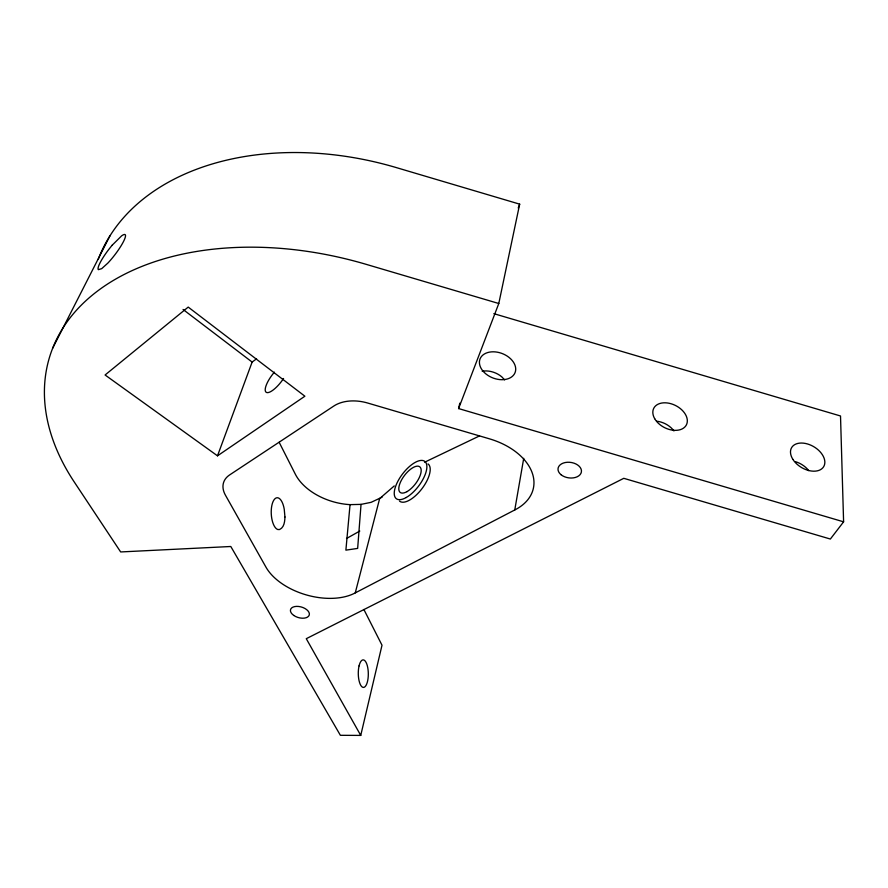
<?xml version="1.0" encoding="UTF-8"?>
<svg xmlns="http://www.w3.org/2000/svg" width="888" height="888" viewBox="0 0 888 888"><rect width="100%" height="100%" fill="white"/><g stroke="black" fill="none" stroke-linecap="round" stroke-linejoin="round"><path stroke-width="1.33" d="M382.062 497.191L371.084 502.331L361.039 504.384L357.653 548.407L345.887 550.149L350.05 504.639A51.204 32.9 16 0 1 295.338 474.203L279.165 442.302M514.763 509.967A60.695 39.683 11.5 0 0 532.212 472.871A60.695 39.683 11.5 0 0 489.488 438.839L367.754 403.052A36.086 24.098 15.8 0 0 333.844 406.016L229.648 474.914A33.478 20.635 18.3 0 0 225.452 495.215L265.967 567.154A54.257 32.046 16 0 0 355.256 592.895L514.763 509.967L523.72 458.341M493.828 313.653L840.514 415.984L843.6 521.822L458.596 408.569L498.79 303.507L519.669 204.151L396.414 167.621A262.848 184.005 17.3 0 0 98.202 259.44M458.596 408.569L459.806 403.152M498.79 303.507L366.178 264.347A280.186 181.396 17.1 0 0 98.324 290.454A280.186 181.396 17.1 0 0 74.204 481.906L120.657 551.948L230.802 546.497L340.382 735.308L360.739 735.408L382.007 645.221L363.891 609.49M355.256 592.895L379.653 498.579L394.25 485.925M217.505 455.833L304.884 396.215L188.212 307.093L105.084 374.991L217.505 455.833L252.125 362.071L256.554 358.819M518.237 208.014L519.669 204.151M52.636 348.285L109.901 235.931M843.6 521.822L830.358 539.038L623.787 478.321L306.271 638.694L360.739 735.408M346.52 538.505L359.784 531.057M424.597 462.226L479.531 435.919M350.05 504.639L361.039 504.384M183.061 309.457L252.125 362.071M504.617 379.864L501.753 376.823A18.515 13.043 21.2 0 0 482.173 371.228M283.55 378.488A17.76 5.672 -52.7 0 1 266.167 392.263A17.76 5.672 -52.7 0 1 274.392 372.15M656.598 421.212A18.038 12.321 27.2 0 1 673.948 430.946M795.404 461.66A18.348 12.066 30.9 0 1 808.757 470.651M428.049 463.925A23.432 10.101 -52.7 0 1 421.833 488.866A23.432 10.101 -52.7 0 1 399.511 501.098M284.948 516.994C284.793 521.489 284.238 527.428 279.576 529.526L277.855 529.526A15.973 6.716 86.9 0 1 271.262 513.852A15.973 6.716 86.9 0 1 276.301 497.902A15.973 6.716 86.9 0 1 284.249 509.301L284.948 516.994M112.066 245.321L108.558 249.717A22.034 4.051 -52.7 0 0 98.368 269.652L101.698 268.653L107.792 263.159A22.034 4.051 -52.7 0 0 123.521 241.492A22.034 4.051 -52.7 0 0 121.612 235.853L112.066 245.321M483.116 371.24A18.803 13.065 21.2 0 0 514.307 374.114A18.803 13.065 21.2 0 0 495.282 351.903A18.803 13.065 21.2 0 0 483.116 371.24M293.795 615.462A9.757 5.506 16 0 0 309.246 615.051A9.757 5.506 16 0 0 296.636 606.371A9.757 5.506 16 0 0 293.795 615.462M560.994 474.68A11.81 7.803 8.1 0 0 580.885 473.471A11.81 7.803 8.1 0 0 567.31 462.271A11.81 7.803 8.1 0 0 560.994 474.68M792.906 459.407A18.637 12.077 30.6 0 0 822.654 468.009A18.637 12.077 30.6 0 0 807.436 443.945A18.637 12.077 30.6 0 0 792.906 459.407M654.689 418.692A18.304 12.343 26.9 0 0 684.526 427.317A18.304 12.343 26.9 0 0 671.006 403.729A18.304 12.343 26.9 0 0 654.689 418.692M406.271 497.491A23.465 10.057 -52.7 0 0 426.34 463.525A23.465 10.057 -52.7 0 0 399.056 479.143A23.465 10.057 -52.7 0 0 406.271 497.491M406.97 491.641A16.117 6.904 -52.7 0 0 420.834 468.309A16.117 6.904 -52.7 0 0 402.12 478.954A16.117 6.904 -52.7 0 0 406.97 491.641M359.074 665.867A13.786 5.017 89.3 0 0 363.07 687.39A13.786 5.017 89.3 0 0 367.754 667.687A13.786 5.017 89.3 0 0 359.074 665.867"/></g></svg>
